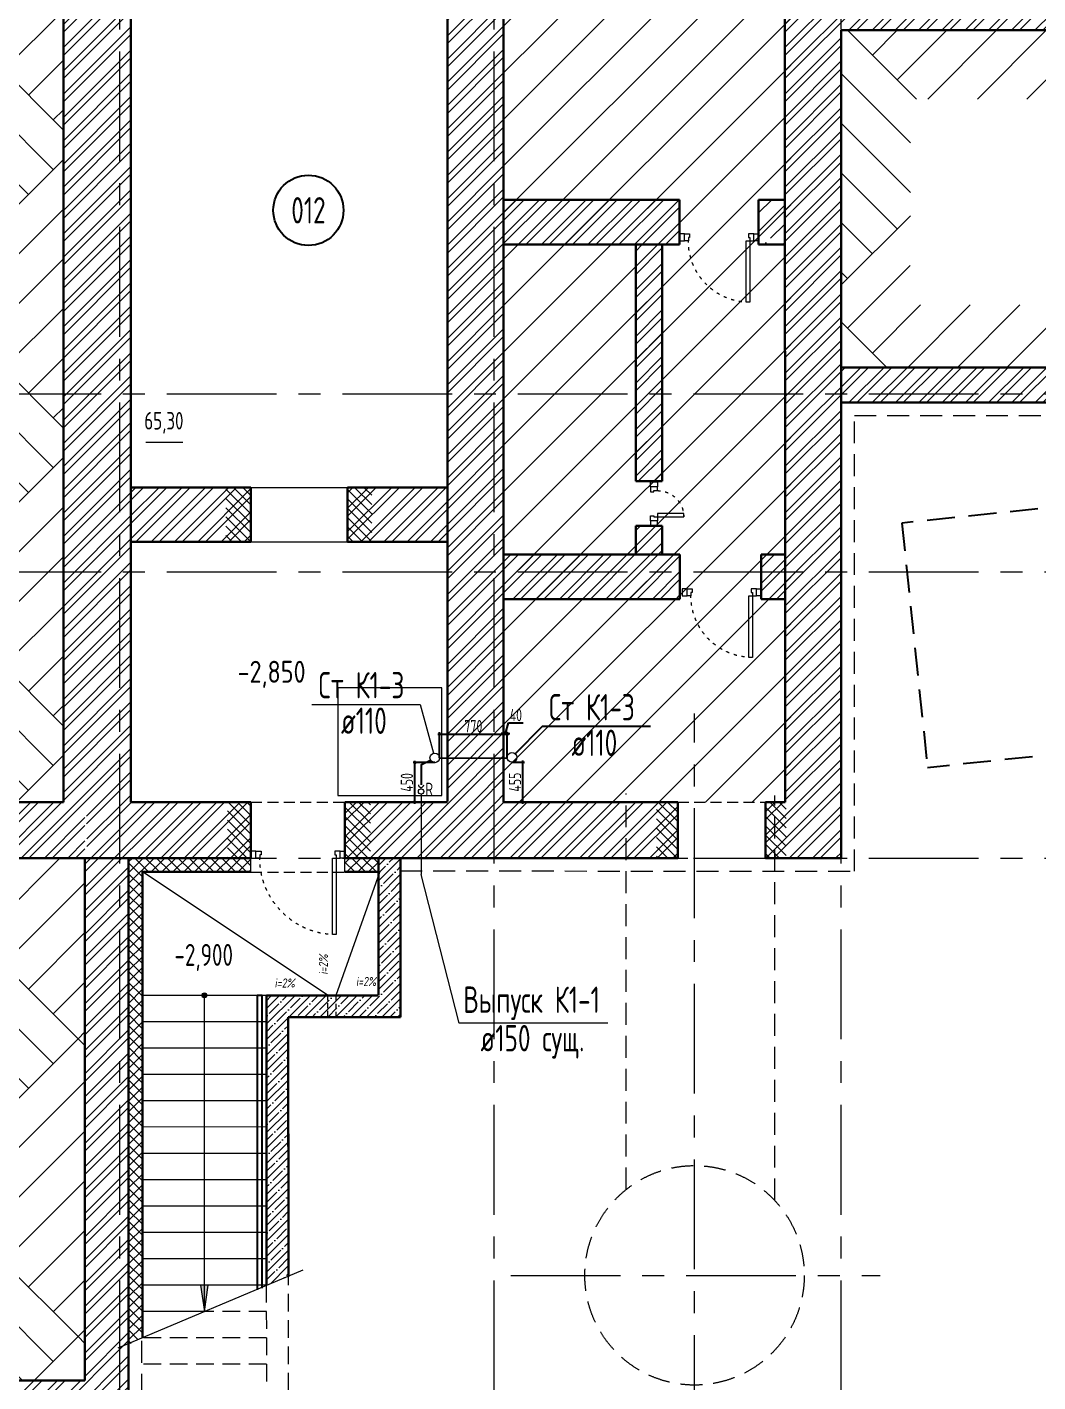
# Model space of a CAD drawing. Header units: millimetres. Extents: x -8689834 to 9419935, y -370377 to 166066.
# Drawn here: x -334898 to -323381, y 55490 to 70921 of the extents above; entities that cross this region are included whole.
import ezdxf
from ezdxf import colors
from ezdxf.entities.mleader import LeaderData, LeaderLine
from ezdxf.enums import TextEntityAlignment as Align
from ezdxf.math import Vec2, Vec3

# ---------------------------------------------------------------- set-up
doc = ezdxf.new("R2010")
doc.units = ezdxf.units.MM
doc.header["$MEASUREMENT"] = 0
for name, pattern in [('ACAD_ISO03W100', [30, 12, -18]), ('ADSK_Штриховая_ш2 п1', [3, 2, -1]), ('CENTER', [2, 1.25, -0.25, 0.25, -0.25]), ('DASHED', [19.05, 12.7, -6.35]), ('TRATTEGGIATA', [0.75, 0.5, -0.25])]:
    doc.linetypes.add(name, pattern=pattern)
doc.layers.get('0').update_dxf_attribs({"color": 250, "lineweight": 9})
for name, color, linetype, lineweight in [('!!!_АР_перегородки блоки', 7, 'Continuous', 5), ('1 этаж тонкие линии!', 250, 'Continuous', 0), ('_0', 250, 'Continuous', 9), ('АР штриховка стен', 250, 'Continuous', 9), ('АР_Двери', 175, 'Continuous', 18), ('АР_Лестницы', 250, 'Continuous', 15), ('АР_Лестницы ограждение', 94, 'Continuous', 25), ('АР_Маркер экспликации', 239, 'Continuous', 13), ('АР_МосжилНии_Стены', 127, 'Continuous', 30), ('АР_Навесной фасад', 190, 'Continuous', 5), ('АР_Номер помещения', 1, 'Continuous', 25), ('АР_Оси', 195, 'Continuous', 9), ('АР_Отметки', 250, 'Continuous', 15), ('АР_Помещения_площадь', 19, 'Continuous', 9), ('АР_тонкая линия', 250, 'Continuous', 0), ('АР_Утеплитель', 154, 'Continuous', 9), ('АР_Штриховка кирпич', 250, 'Continuous', 9), ('АР_Штриховка монолит', 250, 'Continuous', 9), ('ВК_канализация', 32, 'Continuous', 30), ('Подвал', 250, 'Continuous', 30)]:
    doc.layers.add(name, color=color, linetype=linetype, lineweight=lineweight)
doc.layers.add('АР_Кровля дорожки', color=245, linetype='Continuous')
doc.layers.add('ВХОДНЫЕ группы Лидер', color=250, linetype='Continuous')
doc.styles.add('ISOCPEUR', font='isocpeur.ttf', dxfattribs={"width": 0.7})
doc.styles.get("Standard").update_dxf_attribs({"font": 'isocpeur.ttf', "width": 0.7})
doc.styles.add('Архитект', font='isocpeur.ttf', dxfattribs={"width": 0.8, "oblique": 8})
doc.dimstyles.new('R_50', dxfattribs={"dimtxt": 140, "dimasz": 30, "dimexe": 20, "dimexo": 0, "dimgap": 20, "dimtad": 1, "dimdec": 0, "dimrnd": 5, "dimzin": 0, "dimdsep": 46, "dimtxsty": 'ISOCPEUR', "dimblk": 'ARCHTICK', "dimcen": 50, "dimdle": 20, "dimclrd": 256, "dimclre": 256, "dimclrt": 256, "dimadec": 0, "dimazin": 0, "dimtfac": 2, "dimtdec": 0, "dimtofl": 0, "dimtmove": 1, "dimatfit": 3, "dimfxl": 1, "dimtvp": 3, "dimtolj": 1, "dimtzin": 0, "dimarcsym": 0})

# ---------------------------------------------------------------- blocks, each defined once
blk = doc.blocks.new('*U229')
blk.add_lwpolyline([(-100, 80), (-100, 950), (-140, 950), (-140, 80)], close=True)
for points in [[(-1070, 0), (-1070, 80), (-1015, 80), (-1015, 0), (-1070, 0)], [(-1015, 80), (-1015, 0), (-955, 0), (-955, 40), (-970, 40), (-970, 80), (-1015, 80)], [(-55, 80), (-55, 0), (-115, 0), (-115, 40), (-100, 40), (-100, 80), (-55, 80)], [(0, 0), (0, 80), (-55, 80), (-55, 0), (0, 0)]]:
    blk.add_lwpolyline(points)
at = {"linetype": 'ACAD_ISO03W100', "ltscale": 3}
blk.add_arc((-100, 80), 870, 90, 180, dxfattribs=at)
blk = doc.blocks.new('*U257')
at = {"layer": 'АР_Номер помещения', "color": 7}
blk.add_circle((-16481, -1596), 400, dxfattribs=at)
at = {"layer": 'АР_Помещения_площадь', "color": 7}
blk.add_line((-17910, -4239), (-18332, -4239), dxfattribs=at)
at = {"color": 7, "style": 'ISOCPEUR', "width": 0.7, "flags": 1}
blk.add_attdef('КАТЕГОРИЯ', (-499, -2092), '', height=250, dxfattribs=at)
at = {"layer": 'АР_Номер помещения', "color": 7, "style": 'ISOCPEUR', "width": 0.7}
blk.add_attdef('НОМЕР_ПОМЕЩЕНИЯ', text='', height=300, dxfattribs=at).set_placement((-16481, -1596), align=Align.MIDDLE_CENTER)
at = {"layer": 'АР_Помещения_площадь', "color": 7, "lineweight": 30, "width": 0.7, "flags": 104}
blk.add_attdef('ИМЯ_ПОМЕЩЕНИЯ', text='', height=100, dxfattribs=at).set_placement((158, 1217), align=Align.MIDDLE_CENTER)
at = {"layer": 'АР_Помещения_площадь', "color": 7, "style": 'ISOCPEUR', "width": 0.7}
blk.add_attdef('ПЛОЩАДЬ_ПОМЕЩЕНИЯ', text='', height=200, dxfattribs=at).set_placement((-17905, -3993), align=Align.MIDDLE_RIGHT)
blk = doc.blocks.new('*U258')
blk.add_lwpolyline([(-100, 80), (-100, 780), (-140, 780), (-140, 80)], close=True)
for points in [[(-900, 0), (-900, 80), (-845, 80), (-845, 0), (-900, 0)], [(-845, 80), (-845, 0), (-785, 0), (-785, 40), (-800, 40), (-800, 80), (-845, 80)], [(-55, 80), (-55, 0), (-115, 0), (-115, 40), (-100, 40), (-100, 80), (-55, 80)], [(0, 0), (0, 80), (-55, 80), (-55, 0), (0, 0)]]:
    blk.add_lwpolyline(points)
at = {"linetype": 'ACAD_ISO03W100', "ltscale": 3}
blk.add_arc((-100, 80), 700, 90, 180, dxfattribs=at)
blk = doc.blocks.new('*U221')
for points in [[(-500, 0), (-500, -80), (-445, -80), (-445, 0), (-500, 0)], [(-445, -80), (-445, 0), (-385, 0), (-385, -40), (-400, -40), (-400, -80), (-445, -80)], [(-55, -80), (-55, 0), (-115, 0), (-115, -40), (-100, -40), (-100, -80), (-55, -80)], [(0, 0), (0, -80), (-55, -80), (-55, 0), (0, 0)]]:
    blk.add_lwpolyline(points)
blk.add_lwpolyline([(-100, -80), (-100, -380), (-140, -380), (-140, -80)], close=True)
at = {"linetype": 'ACAD_ISO03W100', "ltscale": 3}
blk.add_arc((-100, -80), 300, 180, 270, dxfattribs=at)
blk = doc.blocks.new('_DotSmall')
at = {"color": 0, "linetype": 'ByBlock', "const_width": 0.5}
blk.add_lwpolyline([(-0.0625, 0, 1), (0.0625, 0, 1)], format="xyb", close=True, dxfattribs=at)
blk = doc.blocks.new('*U705')
h = blk.add_hatch(color=256)
h.dxf.hatch_style = 1
edge = h.paths.add_edge_path()
edge.add_arc((0, 0), 27.6, 359.64, 719.64)
h = blk.add_hatch(color=256)
h.dxf.hatch_style = 1
h.paths.add_polyline_path([(3300, -44), (3300, 44), (3600, 0)])
blk.add_line((3600, 0), (0, 0))
blk.add_lwpolyline([(3300, 44), (3300, -44), (3600, 0), (3300, 44)])
blk.add_circle((0, 0), 27.6)
blk = doc.blocks.new('_ArchTick')
at = {"color": 0, "linetype": 'ByBlock', "const_width": 0.15}
blk.add_lwpolyline([(-0.5, -0.5), (0.5, 0.5)], dxfattribs=at)
blk = doc.blocks.new('*D2215')
at = {"lineweight": -2, "ltscale": 100, "transparency": 16777216}
for p, q in [((-330218, 62869), (-329409, 62869)), ((-330198, 62595), (-330198, 62889)), ((-329429, 62598), (-329429, 62889))]:
    blk.add_line(p, q, dxfattribs=at)
at = {"lineweight": -2, "ltscale": 100, "transparency": 16777216, "xscale": 30, "yscale": 30, "zscale": 30, "rotation": 180}
blk.add_blockref('_ArchTick', (-330198, 62869), dxfattribs=at)
at = {"lineweight": -2, "ltscale": 100, "transparency": 16777216, "xscale": 30, "yscale": 30, "zscale": 30}
blk.add_blockref('_ArchTick', (-329429, 62869), dxfattribs=at)
at = {"ltscale": 100, "transparency": 16777216, "insert": (-329813, 62959), "char_height": 140, "attachment_point": 5, "style": 'ISOCPEUR'}
blk.add_mtext('\\A1;770', dxfattribs=at)
blk = doc.blocks.new('*D2058')
at = {"lineweight": -2, "ltscale": 100, "transparency": 16777216}
for p, q in [((-330251, 62543), (-330501, 62543)), ((-330481, 62074), (-330481, 62563)), ((-330250, 62094), (-330501, 62094))]:
    blk.add_line(p, q, dxfattribs=at)
at = {"lineweight": -2, "ltscale": 100, "transparency": 16777216, "xscale": 30, "yscale": 30, "zscale": 30}
for p, rotation in [((-330481, 62543), 90), ((-330481, 62094), 270)]:
    blk.add_blockref('_ArchTick', p, dxfattribs=dict(at, rotation=rotation))
at = {"ltscale": 100, "transparency": 16777216, "insert": (-330571, 62318), "char_height": 140, "attachment_point": 5, "rotation": 90, "style": 'ISOCPEUR'}
blk.add_mtext('\\A1;450', dxfattribs=at)
blk = doc.blocks.new('*D2059')
at = {"lineweight": -2, "ltscale": 100, "transparency": 16777216}
for p, q in [((-329448, 62875), (-329412, 62995)), ((-329412, 62995), (-329245, 62995)), ((-329468, 62875), (-329498, 62875)), ((-329468, 62598), (-329468, 62895)), ((-329468, 62875), (-329429, 62875)), ((-329429, 62602), (-329429, 62895)), ((-329429, 62875), (-329399, 62875))]:
    blk.add_line(p, q, dxfattribs=at)
at = {"lineweight": -2, "ltscale": 100, "transparency": 16777216, "xscale": 30, "yscale": 30, "zscale": 30}
blk.add_blockref('_ArchTick', (-329468, 62875), dxfattribs=at)
at = {"lineweight": -2, "ltscale": 100, "transparency": 16777216, "xscale": 30, "yscale": 30, "zscale": 30, "rotation": 180}
blk.add_blockref('_ArchTick', (-329429, 62875), dxfattribs=at)
at = {"ltscale": 100, "transparency": 16777216, "insert": (-329329, 63085), "char_height": 140, "attachment_point": 5, "style": 'ISOCPEUR'}
blk.add_mtext('\\A1;40', dxfattribs=at)
blk = doc.blocks.new('*D2060')
at = {"lineweight": -2, "ltscale": 100, "transparency": 16777216}
for p, q in [((-329368, 62548), (-329229, 62548)), ((-329249, 62074), (-329249, 62568)), ((-329371, 62094), (-329229, 62094))]:
    blk.add_line(p, q, dxfattribs=at)
at = {"lineweight": -2, "ltscale": 100, "transparency": 16777216, "xscale": 30, "yscale": 30, "zscale": 30}
for p, rotation in [((-329249, 62548), 90), ((-329249, 62094), 270)]:
    blk.add_blockref('_ArchTick', p, dxfattribs=dict(at, rotation=rotation))
at = {"ltscale": 100, "transparency": 16777216, "insert": (-329339, 62321), "char_height": 140, "attachment_point": 5, "rotation": 90, "style": 'ISOCPEUR'}
blk.add_mtext('\\A1;455', dxfattribs=at)

msp = doc.modelspace()

# ---------------------------------------------------------------- hatches: boundary and pattern name
at = {"layer": '!!!_АР_перегородки блоки', "lineweight": 5, "ltscale": 100}
h = msp.add_hatch(dxfattribs=at)
h.set_pattern_fill('ANSI31', scale=3000, angle=180, style=0)
h.paths.add_polyline_path([(-327484.7, 61936.6), (-327484.7, 62094), (-326484.7, 62094), (-326484.7, 61936.6), (-326484.7, 61850.2), (-326197.5, 61850.2), (-326197.5, 71514.6), (-325612.1, 71514.6), (-295741.6, 71514.6), (-295741.6, 71680), (-295741.6, 81263.1), (-329468.3, 81263.1), (-329468.3, 61850.2), (-327484.7, 61850.2)])
at = {"layer": '1 этаж тонкие линии!', "ltscale": 100, "transparency": 33554559}
h = msp.add_hatch(dxfattribs=at)
h.set_pattern_fill('AR-PARQ1', scale=200, angle=45, style=0)
h.paths.add_polyline_path([(-339005.1, 81057.8), (-335415.1, 81057.8), (-335415.1, 63056), (-339005.1, 63056)], flags=16)
h.paths.add_polyline_path([(-339852.1, 82045.5), (-334484.7, 82050.5), (-334484.7, 62098), (-339852.7, 62093)])
h = msp.add_hatch(dxfattribs=at)
h.set_pattern_fill('AR-PARQ1', scale=200, angle=45, style=0)
h.set_pattern_definition([(135, (0.2, -110), (-3394.113, 0), [2400, -2400]), (135, (283, 172.8), (-3394.113, 0), [2400, -2400]), (135, (565.9, 455.7), (-3394.113, 0), [2400, -2400]), (135, (848.7, 738.5), (-3394.113, 0), [2400, -2400]), (135, (1131.6, 1021.4), (-3394.113, 0), [2400, -2400]), (135, (1414.4, 1304.2), (-3394.113, 0), [2400, -2400]), (135, (1697.2, 1587), (-3394.113, 0), [2400, -2400]), (45, (-1696.9, 1587), (3394.113, 0), [2400, -2400]), (45, (-1979.7, 1870), (3394.113, 0), [2400, -2400]), (45, (-2262.6, 2152.7), (3394.113, 0), [2400, -2400]), (45, (-2545.4, 2435.6), (3394.113, 0), [2400, -2400]), (45, (-2828.2, 2718.4), (3394.113, 0), [2400, -2400]), (45, (-3111, 3001.3), (3394.113, 0), [2400, -2400]), (45, (-3394, 3284), (3394.113, 0), [2400, -2400])])
h.paths.add_polyline_path([(-299206.8, 70885.7), (-325621.8, 70885.7), (-325621.8, 67045.7), (-299206.8, 67045.7)])
h.paths.add_polyline_path([(-299975.8, 70101.9), (-299977.8, 67758), (-324834.8, 67758), (-324832.9, 70101.9)], flags=16)
h = msp.add_hatch(dxfattribs=at)
h.set_pattern_fill('AR-PARQ1', scale=200, angle=45, style=0)
h.paths.add_polyline_path([(-335193, 56344.5), (-345603.8, 56344.5), (-345600.6, 63622.4), (-341357.6, 63622.4), (-341357.6, 60525.8), (-335189.8, 60525.8)], flags=16)
h.paths.add_polyline_path([(-334239.8, 55506.5), (-346441.8, 55506.5), (-346441.8, 64415), (-340493.3, 64415), (-340493.3, 61455.7), (-334239.8, 61455.7)])
at = {"layer": 'АР штриховка стен', "ltscale": 100}
h = msp.add_hatch(dxfattribs=at)
h.set_pattern_fill('ANSI31', scale=600, angle=-90)
h.set_pattern_definition([(315, (-242859.06, 912661.62), (53.0330086, 53.0330086), [])])
h.paths.add_polyline_path([(-331246.5, 65059.3), (-331246.5, 65678.8), (-330970.2, 65678.8), (-330969.8, 65059.6)])
h.paths.add_polyline_path([(-332631.9, 65059.5), (-332631.9, 65679), (-332347.9, 65678.8), (-332347.9, 65059.5)])
h = msp.add_hatch(dxfattribs=at)
h.set_pattern_fill('ANSI31', scale=600, angle=-90)
h.set_pattern_definition([(315, (-241966.475, 909078.04), (53.0330086, 53.0330086), [])])
h.paths.add_polyline_path([(-331276.8, 61455.4), (-331276.8, 62094.7), (-330985.3, 62094.7), (-330985.3, 61455.4)])
h.paths.add_polyline_path([(-332613.7, 61455.4), (-332613.7, 62094.7), (-332347.9, 62094.7), (-332347.9, 61455.4)])
h = msp.add_hatch(dxfattribs=at)
h.set_pattern_fill('ANSI31', scale=600, angle=-90)
h.set_pattern_definition([(315, (-237173.31, 909077.465), (53.0330086, 53.0330086), [])])
h.paths.add_polyline_path([(-326483.7, 61454.8), (-326483.7, 62094.1), (-326249, 62094.1), (-326249, 61454.8)])
h.paths.add_polyline_path([(-327727.3, 61454.8), (-327727.3, 62094.1), (-327484.7, 62094.1), (-327484.7, 61454.8)])
at = {"layer": 'АР_Утеплитель', "ltscale": 100}
h = msp.add_hatch(dxfattribs=at)
h.set_pattern_fill('ANSI37', scale=700)
h.set_pattern_definition([(45, (-14549.87, -21068), (-61.871843, 61.871843), []), (135, (-14549.87, -21068), (-61.871843, -61.871843), [])])
h.paths.add_polyline_path([(-332347.9, 61305.4), (-332347.9, 61455.4), (-332391.8, 61455), (-333741.8, 61455.6), (-333738.3, 55912.5), (-333588.3, 56002.5), (-333586.8, 61305.4), (-332348.1, 61305.4)])
h = msp.add_hatch(dxfattribs=at)
h.set_pattern_fill('ANSI37', scale=700)
h.set_pattern_definition([(45, (-14549.69, -20823.21), (-61.871843, 61.871843), []), (135, (-14549.69, -20823.21), (-61.871843, -61.871843), [])])
h.paths.add_polyline_path([(-330895.3, 61455.4), (-331276.8, 61455.4), (-331276.8, 61305.4), (-330895.2, 61305.4)])
at = {"layer": 'АР_Штриховка кирпич', "ltscale": 100}
h = msp.add_hatch(dxfattribs=at)
h.set_pattern_fill('ANSI32', scale=500)
h.paths.add_polyline_path([(-339853.3, 82050.5), (-330106.8, 82051.5), (-330106.8, 80969.2), (-329468.3, 80969), (-329468.3, 82685.7), (-329576.8, 82685.7), (-329971.8, 82685.8), (-340493.3, 82685.7), (-340493.3, 64815.7), (-346842, 64815.7), (-346842, 55105.7), (-333741.7, 55105.7), (-333741.7, 61455.7), (-332347.9, 61455.7), (-332347.9, 62094), (-334239.8, 62094), (-334239.8, 55506.5), (-346441.8, 55506.5), (-346441.1, 64415), (-340492.6, 64415), (-340517.6, 61455.7), (-334214, 61455.7), (-334225.3, 62094.7), (-339853.3, 62094.7), (-339853.4, 64904.6)])
h = msp.add_hatch(dxfattribs=at)
h.set_pattern_fill('ANSI32', scale=500)
h.paths.add_polyline_path([(-333716.9, 82685.7), (-334136.7, 82685.7), (-334136.7, 62094), (-333716.8, 62094)])
h.paths.add_polyline_path([(-334136.7, 82685.7), (-334484.7, 82685.7), (-334484.7, 62094), (-334136.7, 62094)])
h = msp.add_hatch(dxfattribs=at)
h.set_pattern_fill('ANSI32', scale=500)
h.paths.add_polyline_path([(-330107.2, 62334), (-330107, 75293.5), (-329468.1, 75293.5), (-329468.3, 62094), (-330106.8, 62094), (-330106.8, 62334)])
h = msp.add_hatch(dxfattribs=at)
h.set_pattern_fill('ANSI32', scale=500)
h.paths.add_polyline_path([(-325621.9, 72376.5), (-326262.9, 72376.5), (-326262.2, 70995.7), (-325615.6, 70995.7), (-325615.6, 71514.8), (-325621.2, 71514.8)])
h.paths.add_polyline_path([(-321160.6, 71394.1), (-325615.6, 71394.1), (-325615.6, 70995.7), (-321166.3, 70885.7)])
h.paths.add_polyline_path([(-321166.3, 70885.7), (-325615.6, 70995.7), (-325615.6, 61476.5), (-325615.6, 66645.7), (-299206.8, 66645.7), (-299194.3, 67045.7), (-325615.6, 67045.7), (-325621.8, 70885.7), (-321160.6, 70885.7)])
h.paths.add_polyline_path([(-295715.3, 71393.9), (-314071.8, 71394), (-317825.5, 71394.1), (-317828.5, 72245.9), (-318274.1, 72245.9), (-318274.1, 71394.1), (-321160.6, 71394.1), (-321166.3, 70885.7), (-295715.3, 70995.7)])
h.paths.add_polyline_path([(-318274.1, 71394.1), (-317841.8, 71394.1)], flags=16)
h.paths.add_polyline_path([(-295715.3, 70999), (-321166.3, 70885.7), (-295715.3, 70891)], flags=17)
h.paths.add_polyline_path([(-327484.7, 61455.7), (-327484.7, 62093.9), (-331276, 62093.7), (-331277.6, 61455.4), (-325615.6, 61455.7), (-325615.6, 70995.7), (-326256.7, 70995.7), (-326255.1, 62094), (-326484.7, 62094), (-326484.7, 61455.7)])
h = msp.add_hatch(dxfattribs=at)
h.set_pattern_fill('ANSI32', scale=500)
h.paths.add_polyline_path([(-329471.8, 68954.6), (-327463.8, 68954.5), (-327463.8, 68444.6), (-329468.3, 68444.6)])
h = msp.add_hatch(dxfattribs=at)
h.set_pattern_fill('ANSI32', scale=500)
h.paths.add_polyline_path([(-327963.6, 68444.6), (-327661.7, 68444.6), (-327661.9, 65747.8), (-327963.4, 65747.8)])
h = msp.add_hatch(dxfattribs=at)
h.set_pattern_fill('ANSI32', scale=500)
h.paths.add_polyline_path([(-332347.9, 65678.8), (-333716.8, 65678.8), (-333716.8, 65059.5), (-332347.9, 65059.5)])
h.paths.add_polyline_path([(-330106.8, 65678.8), (-331246.5, 65678.8), (-331246.5, 65059.5), (-330106.8, 65059.5)])
h = msp.add_hatch(dxfattribs=at)
h.set_pattern_fill('ANSI32', scale=500)
h.paths.add_polyline_path([(-327963.6, 65241.2), (-327661.7, 65241.2), (-327661.1, 64914.4), (-327962.6, 64914.4)])
h = msp.add_hatch(dxfattribs=at)
h.set_pattern_fill('ANSI32', scale=500)
h.paths.add_polyline_path([(-327458.8, 64914.4), (-329468.3, 64914.4), (-329468.4, 64406.1), (-327458.8, 64406.1)])
h.paths.add_polyline_path([(-326262.1, 64913.9), (-326534, 64913.9), (-326534.1, 64405.9), (-326262.2, 64405.9)])
at = {"layer": 'АР_Штриховка монолит', "ltscale": 300}
h = msp.add_hatch(dxfattribs=at)
h.set_pattern_fill('ANSI35', scale=1200)
h.set_pattern_definition([(45, (16218.3, -7798.38), (-212.13203, 212.13203), []), (45, (16430.42, -7798.38), (-212.13203, 212.13203), [375, -75, 0, -75])])
h.paths.add_polyline_path([(-326565.5, 68954.5), (-326263.7, 68954.5), (-326260.6, 68444.6), (-326562.1, 68444.5)])
at = {"layer": 'АР_Штриховка монолит', "ltscale": 100}
h = msp.add_hatch(dxfattribs=at)
h.set_pattern_fill('ANSI35', scale=500)
h.paths.add_polyline_path([(-332172.2, 56586.8), (-331925.6, 56690.8), (-331924.8, 59645.3), (-330644.8, 59645.3), (-330645.5, 61455.4), (-330895.5, 61455.4), (-330894.8, 59895.4), (-332174.8, 59895.4)])

# ---------------------------------------------------------------- linework, layer by layer
at = {"color": 7, "linetype": 'TRATTEGGIATA', "ltscale": 500}
for p, q in [((-325472, 61305.7), (-325472, 66495.7)), ((-325472, 66495.7), (-299356.8, 66495.7)), ((-328071, 57681.6), (-328071, 62190.3)), ((-326378.4, 57555.3), (-326378.4, 62170.3)), ((-330645.2, 61310.9), (-325472, 61305.7)), ((-333591.7, 54955.7), (-333591.7, 55987.7))]:
    msp.add_line(p, q, dxfattribs=at)
at = {"color": 7, "ltscale": 150}
for points in [[(-331476.3, 59895.4), (-333576.7, 61295.4)], [(-331376.3, 59895.4), (-330878.2, 61295.4)]]:
    msp.add_lwpolyline(points, dxfattribs=at)
at = {"color": 7, "linetype": 'TRATTEGGIATA', "ltscale": 500}
msp.add_circle((-327293, 56703.3), 1250, dxfattribs=at)
at = {"layer": '_0', "color": 7, "ltscale": 100}
msp.add_lwpolyline([(-331357.4, 62168.9), (-330172.3, 62168.9), (-330172.3, 63394.7), (-331357.4, 63394.7)], close=True, dxfattribs=at)
at = {"layer": 'АР_Кровля дорожки', "color": 7, "ltscale": 500}
msp.add_lwpolyline([(-327794.2, 62953.2), (-329028.2, 62953.2), (-329335.1, 62641.7)], dxfattribs=at)
at = {"layer": 'АР_Кровля дорожки', "color": 244, "ltscale": 500, "true_color": 0x991b1e}
for points in [[(-330405.6, 62291.8), (-330406.1, 62520.7), (-330301.9, 62573)], [(-330197.8, 62594.9), (-329428.5, 62598.2)]]:
    msp.add_lwpolyline(points, dxfattribs=at)
at = {"layer": 'АР_Лестницы', "color": 7, "ltscale": 100}
for p, q in [((-332170.4, 59592.5), (-333575.5, 59592.5)), ((-332170.2, 59292.5), (-333575.5, 59292.5)), ((-332170.1, 58992.5), (-333575.5, 58992.5)), ((-332170, 58692.5), (-333575.5, 58692.5)), ((-332169.8, 58393.2), (-333575.5, 58392.5)), ((-332169.7, 58092.5), (-333575.5, 58092.5)), ((-332169.6, 57792.5), (-333575.5, 57792.5)), ((-332169.4, 57492.5), (-333575.5, 57492.5)), ((-332169.3, 57192.5), (-333575.5, 57192.5)), ((-332169.2, 56892.5), (-333575.5, 56892.5)), ((-331756.4, 56762.2), (-333865.6, 55872.1))]:
    msp.add_line(p, q, dxfattribs=at)
for points in [[(-332170.5, 59892.5), (-333575.5, 59892.5)], [(-332169, 56592.5), (-333575.5, 56592.5)], [(-332869.4, 56292.5), (-333575.5, 56292.5)]]:
    msp.add_lwpolyline(points, dxfattribs=at)
at = {"layer": 'АР_Лестницы ограждение', "color": 7, "ltscale": 100}
msp.add_lwpolyline([(-332274.1, 56537.4), (-332274.1, 59892.9), (-332222.8, 59892.9), (-332222.8, 56559.1)], dxfattribs=at)
at = {"layer": 'АР_МосжилНии_Стены', "color": 7, "ltscale": 100}
for p, q in [((-325621.8, 67045.7), (-325621.8, 70885.7)), ((-325621.8, 70885.7), (-299206.8, 70885.7)), ((-327463.8, 68954.6), (-327463.8, 68444.6)), ((-326563.8, 68954.4), (-326563.8, 68444.6)), ((-299206.8, 67045.7), (-325621.8, 67045.7)), ((-332347.9, 65678.8), (-333716.8, 65678.8)), ((-332347.9, 65678.8), (-332413.4, 65678.8)), ((-332347.9, 65678.8), (-332347.9, 65059.5)), ((-330106.8, 65678.8), (-331246.5, 65678.8)), ((-331246.5, 65678.8), (-331246.5, 65059.5)), ((-332350.2, 65059.5), (-333716.8, 65059.5)), ((-332347.9, 65059.5), (-332413.4, 65059.5)), ((-330106.8, 65059.5), (-331246.5, 65059.5)), ((-329468.3, 64914.4), (-327458.8, 64914.4)), ((-327458.8, 64914.4), (-327458.8, 64406)), ((-326262.2, 64913.9), (-326534, 64913.9)), ((-326534, 64913.9), (-326534, 64406)), ((-327458.8, 64406), (-329468.3, 64406)), ((-326534, 64406), (-326262.2, 64405.5)), ((-334484.7, 62094), (-339853.3, 62095.5)), ((-332347.9, 61455.4), (-332347.9, 62093.7)), ((-331276.8, 62093.7), (-331276.8, 61455.4)), ((-327484.7, 61455.7), (-327484.7, 62094)), ((-327484.7, 61455.7), (-327484.7, 62094)), ((-326484.7, 61455.7), (-326484.7, 62094)), ((-326484.7, 62094), (-326484.7, 61455.7)), ((-334329.8, 61455.6), (-332347.9, 61455.4)), ((-333741.7, 55105.7), (-333741.8, 61455.7)), ((-331276.8, 61455.4), (-327492.9, 61455.7)), ((-330894.1, 59895.4), (-330895.3, 61455.4)), ((-330644.1, 59645.3), (-330645.3, 61455.4)), ((-332172.2, 59892.5), (-332172.2, 56586, 0)), ((-330897.1, 59892.5), (-332172.1, 59892.5)), ((-331920.5, 56993.6), (-331922.1, 59645.3)), ((-330644.8, 59645.3), (-331922.1, 59645.3)), ((-331920.6, 56690.8), (-331922.1, 59645.3)), ((-330644.8, 59645.3), (-331919.8, 59645.3))]:
    msp.add_line(p, q, dxfattribs=at)
for points in [[(-334484.7, 62094), (-334484.7, 82685.7)], [(-333716.8, 62094), (-333716.8, 62094), (-333716.8, 82051.5)], [(-330106.8, 75293.5), (-330106.8, 62099.4)], [(-330106.8, 75293.5), (-329468.3, 75293.5), (-329468.3, 62094)], [(-326262.2, 62094), (-326262.6, 72372.8)], [(-329468.3, 68954.6), (-327463.8, 68954.6)], [(-326563.8, 68954.4), (-326262.2, 68954.4)], [(-327962.6, 65747.8), (-327962.6, 68444.6), (-329468.3, 68444.6)], [(-327962.6, 68444.6), (-327463.8, 68444.6)], [(-327662.6, 68444.6), (-327662.6, 65747.8)], [(-326563.8, 68444.6), (-326262.2, 68444.6)], [(-326484.7, 61455.7), (-325621.8, 61455.7), (-325621.8, 67045.7), (-325621.8, 67045.7)], [(-312596.8, 66645.7), (-312596.8, 66645.7), (-325621.8, 66645.7)], [(-327962.6, 65747.8), (-327662.6, 65747.8)], [(-327962.6, 65241.2), (-327962.6, 64914.4)], [(-327662.6, 65241.2), (-327962.6, 65241.2)], [(-327662.6, 65241.2), (-327662.6, 64914.4)], [(-332347.9, 62093.7), (-333716.8, 62094)], [(-330106.8, 62094), (-331276.8, 62093.7)], [(-327484.7, 62094), (-329468.3, 62094)], [(-326262.2, 62094), (-326262.2, 62094), (-326484.7, 62094)], [(-327492.9, 61455.7), (-327484.7, 61455.7)]]:
    msp.add_lwpolyline(points, dxfattribs=at)
msp.add_lwpolyline([(-334239.8, 55506.5), (-346441.8, 55506.5), (-346441.8, 64415), (-340491.8, 64415), (-340491.8, 61455.7), (-334239.8, 61455.7)], close=True, dxfattribs=at)
at = {"layer": 'АР_Навесной фасад', "color": 7, "ltscale": 100}
for p, q in [((-332347.9, 61295.4), (-332347.9, 61455.4)), ((-331276.8, 61295.4), (-331276.8, 61455.4)), ((-333586.8, 55989.8), (-333586.7, 61305.4)), ((-333586.7, 61305.4), (-332347.9, 61305.4)), ((-333576.8, 55994), (-333576.7, 61295.4)), ((-333576.7, 61295.4), (-332347.9, 61295.4)), ((-331276.8, 61305.4), (-330895.3, 61305.4)), ((-331276.8, 61295.4), (-330895.3, 61295.4))]:
    msp.add_line(p, q, dxfattribs=at)
at = {"layer": 'АР_Оси', "color": 7, "linetype": 'CENTER', "ltscale": 1000}
for p, q in [((-329577, 53394.4), (-329577, 87701.9)), ((-325622, 53394.4), (-325622, 87701.9)), ((-333842, 53394.4), (-333842, 82776.9)), ((-359305.8, 66745.7), (-275708.6, 66745.7)), ((-359305.8, 64715.7), (-275708.6, 64715.7)), ((-327293.7, 54773), (-327293.7, 63101.3)), ((-359305.8, 61455.7), (-289924.6, 61455.7)), ((-329388.2, 56700), (-325178.7, 56700))]:
    msp.add_line(p, q, dxfattribs=at)
at = {"layer": 'АР_тонкая линия', "color": 7, "linetype": 'ADSK_Штриховая_ш2 п1', "ltscale": 100}
for p, q in [((-332172.3, 59892.8, 0), (-332172.2, 55392.8, 0)), ((-331920.8, 55392.8, 0), (-331920.8, 59642.9, 0)), ((-332170.8, 56292.9, 0), (-333518.6, 56292.9)), ((-332170.8, 55992.9, 0), (-333586.8, 55992.9)), ((-332170.8, 55692.9, 0), (-333591.7, 55692.8))]:
    msp.add_line(p, q, dxfattribs=at)
at = {"layer": 'АР_тонкая линия', "color": 7, "linetype": 'ADSK_Штриховая_ш2 п1', "ltscale": 30, "elevation": 0.5}
msp.add_lwpolyline([(-331476.3, 59645.5), (-331376.3, 59645.5), (-331376.3, 59895.4), (-331476.3, 59895.4)], close=True, dxfattribs=at)
at = {"layer": 'ВК_канализация', "color": 18, "lineweight": 13, "ltscale": 500, "true_color": 0x000000}
for points in [[(-331654.1, 63204.5), (-330420.1, 63204.5), (-330267.4, 62650.7)], [(-328282.4, 59574.1), (-329975.8, 59574.1), (-330409, 61268.2)]]:
    msp.add_lwpolyline(points, dxfattribs=at)
at = {"layer": 'ВК_канализация', "color": 244, "lineweight": 13, "ltscale": 500, "true_color": 0x991b1e}
for points in [[(-330409.3, 62244.8), (-330409.3, 62261.5)], [(-330409.6, 62183.4), (-330409, 61268.2)]]:
    msp.add_lwpolyline(points, dxfattribs=at)
for centre, radius in [((-330252.8, 62597.7), 55), ((-329373.7, 62602.5), 55), ((-330409.3, 62214.8), 30)]:
    msp.add_circle(centre, radius, dxfattribs=at)
msp.add_arc((-330409.3, 62291.5), 30, 180, 0, dxfattribs=at)
at = {"layer": 'ВХОДНЫЕ группы Лидер', "color": 7, "linetype": 'DASHED', "ltscale": 25}
for p, q in [((-323380.7, 65434.1), (-324930.5, 65271.6)), ((-324930.5, 65271.6), (-324638.5, 62486.9)), ((-321073.8, 62859.5), (-324637.5, 62485.2))]:
    msp.add_line(p, q, dxfattribs=at)
at = {"layer": 'Подвал', "color": 7, "lineweight": 13, "ltscale": 250}
for p, q in [((-332347.9, 65678.8), (-331246.5, 65678.8)), ((-332347.9, 65059.5), (-331246.5, 65059.5))]:
    msp.add_line(p, q, dxfattribs=at)
at = {"layer": 'Подвал', "color": 7, "linetype": 'TRATTEGGIATA', "lineweight": 13, "ltscale": 250}
for p, q in [((-332347.9, 62094.6), (-331277.9, 62094.6)), ((-327484.7, 62094.6), (-326414.7, 62094.6)), ((-327492.9, 61455.7), (-326422.9, 61455.7)), ((-332346.8, 61295.4), (-331276.8, 61295.4))]:
    msp.add_line(p, q, dxfattribs=at)

# ---------------------------------------------------------------- block references
at = {"layer": 'АР_Двери', "color": 7, "xscale": -1}
for name, p, rotation in [('*U258', (-326563.8, 68566.3), 180), ('*U221', (-327795.2, 65241.2), 90), ('*U258', (-326534, 64521.6), 180), ('*U229', (-331276.8, 61533.8), 180)]:
    msp.add_blockref(name, p, dxfattribs=dict(at, rotation=rotation))
at = {"layer": 'АР_Лестницы', "color": 7, "ltscale": 75, "rotation": 270}
msp.add_blockref('*U705', (-332878, 59892.5), dxfattribs=at)
at = {"layer": 'АР_Маркер экспликации', "color": 7}
ref = msp.add_blockref('*U257', (-315211.8, 70430.2), dxfattribs=at)
ref.add_attrib('НОМЕР_ПОМЕЩЕНИЯ', '012', dxfattribs={"layer": 'АР_Номер помещения', "color": 7, "height": 300, "style": 'ISOCPEUR', "width": 0.7}).set_placement((-331692.4, 68834.5), align=Align.MIDDLE_CENTER)
ref.add_attrib('ПЛОЩАДЬ_ПОМЕЩЕНИЯ', '65,30', dxfattribs={"layer": 'АР_Помещения_площадь', "color": 7, "height": 200, "style": 'ISOCPEUR', "width": 0.7}).set_placement((-333116.6, 66437.5), align=Align.MIDDLE_RIGHT)

# ---------------------------------------------------------------- texts
at = {"layer": 'ВК_канализация', "color": 18, "ltscale": 100, "true_color": 0x000000, "char_height": 300, "attachment_point": 4, "style": 'ISOCPEUR'}
for s, insert, width in [('Ст К1-3', (-331577.5, 63425.3), 5891.51), ('Ст К1-3', (-328951.6, 63174), 5891.51), ('\\pxi-1,l1,t1,5;ø110', (-331321.5, 63020.7), 7500), ('\\pxi-1,l1,t1,5;ø110', (-328695.6, 62769.4), 7500), ('Выпуск К1-1', (-329927.6, 59802.5), 5891.51), ('\\pxi-1,l1,t1,5;ø150 сущ.', (-329731.6, 59363.6), 7500)]:
    msp.add_mtext(s, dxfattribs=dict(at, insert=insert, width=width))
at = {"layer": 'ВК_канализация', "color": 7, "ltscale": 100, "insert": (-330359.6, 62239.3, -78.2), "char_height": 150, "width": 7500, "attachment_point": 4, "rotation": 0.04194, "style": 'ISOCPEUR'}
msp.add_mtext('\\pxi-1,l1,t1,5;R', dxfattribs=at)

# ---------------------------------------------------------------- dimensions: what is measured, and where the dimension line sits
at = {"color": 18, "ltscale": 100, "true_color": 0x000000}
for base, p1, p2, picture, middle in [((-329428.7, 62875.4), (-329467.8, 62598), (-329428.7, 62601.6), '*D2059', (-329392.3, 63085.4)), ((-329428.5, 62868.7), (-330197.8, 62594.9), (-329428.5, 62598.2), '*D2215', (-329813.2, 62958.7))]:
    dim = msp.add_linear_dim(base=base, p1=p1, p2=p2, dimstyle='R_50', override={"dimpost": '\\X'}, dxfattribs=at)
    dim.commit()
    dim.dimension.update_dxf_attribs({"geometry": picture, "text_midpoint": middle})
for base, p1, p2, picture, middle in [((-330480.8, 62542.7), (-330250.1, 62094), (-330251.3, 62542.7), '*D2058', (-330570.8, 62318.3)), ((-329248.9, 62547.8), (-329370.7, 62094), (-329368.3, 62547.8), '*D2060', (-329338.9, 62320.9))]:
    dim = msp.add_linear_dim(base=base, p1=p1, p2=p2, angle=90, dimstyle='R_50', override={"dimpost": '\\X'}, dxfattribs=at)
    dim.commit()
    dim.dimension.update_dxf_attribs({"geometry": picture, "text_midpoint": middle})

# ---------------------------------------------------------------- leaders
at = {"layer": 'АР_Отметки', "color": 7}
ml = msp.add_multileader_mtext('Standard', dxfattribs=at)
ml.set_content('{\\W0.8;-2,730}', color=7, style='ISOCPEUR')
ml.set_leader_properties(color=256, linetype='Continuous', lineweight=-1)
ml.set_arrow_properties(name='DOTSMALL')
ml.build(insert=Vec2(0, 0))
ml.multileader.update_dxf_attribs({"has_text_frame": 1, "text_left_attachment_type": 4, "text_right_attachment_type": 4, "dogleg_length": 100, "arrow_head_size": 180})
ctx = ml.context
ctx.base_point, ctx.char_height, ctx.arrow_head_size, ctx.landing_gap_size, ctx.plane_origin = Vec3(-346825.1, 101700.9), 250, 180, 50, Vec3(-346781.5, 100422.8)
ctx.left_attachment, ctx.right_attachment = 4, 4
notes = []
notes.append((ctx, [(0, (0, 0, 0), (0, 0), (1, 0), 1, [])]))
ctx.mtext.insert, ctx.mtext.width, ctx.mtext.defined_height, ctx.mtext.line_spacing_style, ctx.mtext.flow_direction = Vec3(-346775.1, 102034.3), 769.989, 343.9, 2, 5
ml = msp.add_multileader_mtext('Standard', dxfattribs=at)
ml.set_content('{\\W0.8;-2,430}', color=7, style='ISOCPEUR')
ml.set_leader_properties(color=256, linetype='Continuous', lineweight=-1)
ml.set_arrow_properties(name='DOTSMALL')
ml.build(insert=Vec2(0, 0))
ml.multileader.update_dxf_attribs({"has_text_frame": 1, "text_left_attachment_type": 4, "text_right_attachment_type": 4, "dogleg_length": 100, "arrow_head_size": 180})
ctx = ml.context
ctx.base_point, ctx.char_height, ctx.arrow_head_size, ctx.landing_gap_size, ctx.plane_origin = Vec3(-334177.8, 87942.7), 250, 180, 50, Vec3(-333125.1, 86287.5)
ctx.left_attachment, ctx.right_attachment = 4, 4
notes.append((ctx, [(0, (0, 0, 0), (0, 0), (1, 0), 1, [])]))
ctx.mtext.insert, ctx.mtext.width, ctx.mtext.line_spacing_style, ctx.mtext.flow_direction = Vec3(-334127.8, 88276.1), 852.697, 2, 5
ml = msp.add_multileader_mtext('Standard', dxfattribs=at)
ml.set_content('{\\W0.8;-2,850}', color=7, style='ISOCPEUR')
ml.set_leader_properties(color=256, linetype='Continuous', lineweight=-1)
ml.set_arrow_properties(name='DOTSMALL')
ml.build(insert=Vec2(0, 0))
ml.multileader.update_dxf_attribs({"has_text_frame": 1, "text_left_attachment_type": 4, "text_right_attachment_type": 4, "dogleg_length": 100, "arrow_head_size": 180})
ctx = ml.context
ctx.base_point, ctx.char_height, ctx.arrow_head_size, ctx.landing_gap_size, ctx.plane_origin = Vec3(-332549.7, 63369.7), 250, 180, 50, Vec3(-332631.1, 62435.4)
ctx.left_attachment, ctx.right_attachment = 4, 4
notes.append((ctx, [(0, (0, 0, 0), (0, 0), (1, 0), 1, [])]))
ctx.mtext.insert, ctx.mtext.width, ctx.mtext.defined_height, ctx.mtext.line_spacing_style, ctx.mtext.flow_direction = Vec3(-332499.7, 63703), 769.989, 343.9, 2, 5
ml = msp.add_multileader_mtext('Standard', dxfattribs=at)
ml.set_content('-2,900', color=7, style='ISOCPEUR')
ml.set_leader_properties(color=256, linetype='Continuous', lineweight=-1)
ml.set_arrow_properties(name='DOTSMALL')
ml.build(insert=Vec2(0, 0))
ml.multileader.update_dxf_attribs({"has_text_frame": 1, "text_left_attachment_type": 4, "text_right_attachment_type": 4, "dogleg_length": 100, "arrow_head_size": 180})
ctx = ml.context
ctx.base_point, ctx.char_height, ctx.arrow_head_size, ctx.landing_gap_size, ctx.plane_origin = Vec3(-333269.1, 60145.2), 250, 180, 50, Vec3(-332327.4, 58791.6)
ctx.left_attachment, ctx.right_attachment = 4, 4
notes.append((ctx, [(0, (0, 0, 0), (0, 0), (1, 0), 1, [])]))
ctx.mtext.insert, ctx.mtext.width, ctx.mtext.defined_height, ctx.mtext.line_spacing_style, ctx.mtext.flow_direction = Vec3(-333219.1, 60478.5), 599.198, 407.5, 2, 5
for ctx, leaders in notes:
    for number, flags, end, landing, length, lines in leaders:
        leader = LeaderData()
        leader.index, (leader.has_last_leader_line, leader.has_dogleg_vector, leader.attachment_direction) = number, flags
        leader.last_leader_point, leader.dogleg_vector, leader.dogleg_length = Vec3(end), Vec3(landing), length
        for number, points, colour, breaks in lines:
            line = LeaderLine()
            line.index, line.vertices, line.color, line.breaks = number, Vec3.list(points), colors.encode_raw_color(colour), breaks
            leader.lines.append(line)
        ctx.leaders.append(leader)

# ---------------------------------------------------------------- next in the draw order: texts
at = {"color": 7, "ltscale": 150, "char_height": 103.56, "width": 0.69, "attachment_point": 8, "style": 'Архитект', "bg_fill": 3, "box_fill_scale": 1, "bg_fill_color": 1, "bg_fill_transparency": 0}
for insert, rotation in [((-331470, 60245, -0.3), 89.98394), ((-331962, 59981.6, -0.4), 359.98394), ((-331034, 59998.6, -0.4), 359.98394)]:
    msp.add_mtext('i=2%', dxfattribs=dict(at, insert=insert, rotation=rotation))

# ---------------------------------------------------------------- next in the draw order: leaders
at = {"layer": 'АР_Отметки', "color": 7}
ml = msp.add_multileader_mtext('Standard', dxfattribs=at)
ml.set_content('{\\W0.8;-2,430}', color=7, style='ISOCPEUR')
ml.set_leader_properties(color=256, linetype='Continuous', lineweight=-1)
ml.set_arrow_properties(name='DOTSMALL')
ml.build(insert=Vec2(0, 0))
ml.multileader.update_dxf_attribs({"has_text_frame": 1, "text_left_attachment_type": 4, "text_right_attachment_type": 4, "dogleg_length": 100, "arrow_head_size": 180})
ctx = ml.context
ctx.base_point, ctx.char_height, ctx.arrow_head_size, ctx.landing_gap_size, ctx.plane_origin = Vec3(-336711.9, 117132.7), 250, 180, 50, Vec3(-335659.2, 115477.5)
ctx.left_attachment, ctx.right_attachment = 4, 4
notes = []
notes.append((ctx, [(0, (0, 0, 0), (0, 0), (1, 0), 1, [])]))
ctx.mtext.insert, ctx.mtext.width, ctx.mtext.line_spacing_style, ctx.mtext.flow_direction = Vec3(-336661.9, 117466), 852.697, 2, 5
ml = msp.add_multileader_mtext('Standard', dxfattribs=at)
ml.set_content('{\\W0.8;-2,780}', color=7, style='ISOCPEUR')
ml.set_leader_properties(color=256, linetype='Continuous', lineweight=-1)
ml.set_arrow_properties(name='DOTSMALL')
ml.build(insert=Vec2(0, 0))
ml.multileader.update_dxf_attribs({"has_text_frame": 1, "text_left_attachment_type": 4, "text_right_attachment_type": 4, "dogleg_length": 100, "arrow_head_size": 180})
ctx = ml.context
ctx.base_point, ctx.char_height, ctx.arrow_head_size, ctx.landing_gap_size, ctx.plane_origin = Vec3(-348571.1, 101311.4), 250, 180, 50, Vec3(-348527.5, 100033.3)
ctx.left_attachment, ctx.right_attachment = 4, 4
notes.append((ctx, [(0, (0, 0, 0), (0, 0), (1, 0), 1, [])]))
ctx.mtext.insert, ctx.mtext.width, ctx.mtext.defined_height, ctx.mtext.line_spacing_style, ctx.mtext.flow_direction = Vec3(-348521.1, 101644.7), 769.989, 343.9, 2, 5
ml = msp.add_multileader_mtext('Standard', dxfattribs=at)
ml.set_content('{\\W0.8;-2,730}', color=7, style='ISOCPEUR')
ml.set_leader_properties(color=256, linetype='Continuous', lineweight=-1)
ml.set_arrow_properties(name='DOTSMALL')
ml.build(insert=Vec2(0, 0))
ml.multileader.update_dxf_attribs({"has_text_frame": 1, "text_left_attachment_type": 4, "text_right_attachment_type": 4, "dogleg_length": 100, "arrow_head_size": 180})
ctx = ml.context
ctx.base_point, ctx.char_height, ctx.arrow_head_size, ctx.landing_gap_size, ctx.plane_origin = Vec3(-343122.5, 91149.4), 250, 180, 50, Vec3(-347781, 87297.1)
ctx.left_attachment, ctx.right_attachment = 4, 4
notes.append((ctx, [(0, (0, 0, 0), (0, 0), (1, 0), 1, [])]))
ctx.mtext.insert, ctx.mtext.width, ctx.mtext.defined_height, ctx.mtext.line_spacing_style, ctx.mtext.flow_direction = Vec3(-343072.5, 91482.7), 769.989, 343.9, 2, 5
for ctx, leaders in notes:
    for number, flags, end, landing, length, lines in leaders:
        leader = LeaderData()
        leader.index, (leader.has_last_leader_line, leader.has_dogleg_vector, leader.attachment_direction) = number, flags
        leader.last_leader_point, leader.dogleg_vector, leader.dogleg_length = Vec3(end), Vec3(landing), length
        for number, points, colour, breaks in lines:
            line = LeaderLine()
            line.index, line.vertices, line.color, line.breaks = number, Vec3.list(points), colors.encode_raw_color(colour), breaks
            leader.lines.append(line)
        ctx.leaders.append(leader)

doc.saveas('drawing.dxf')
